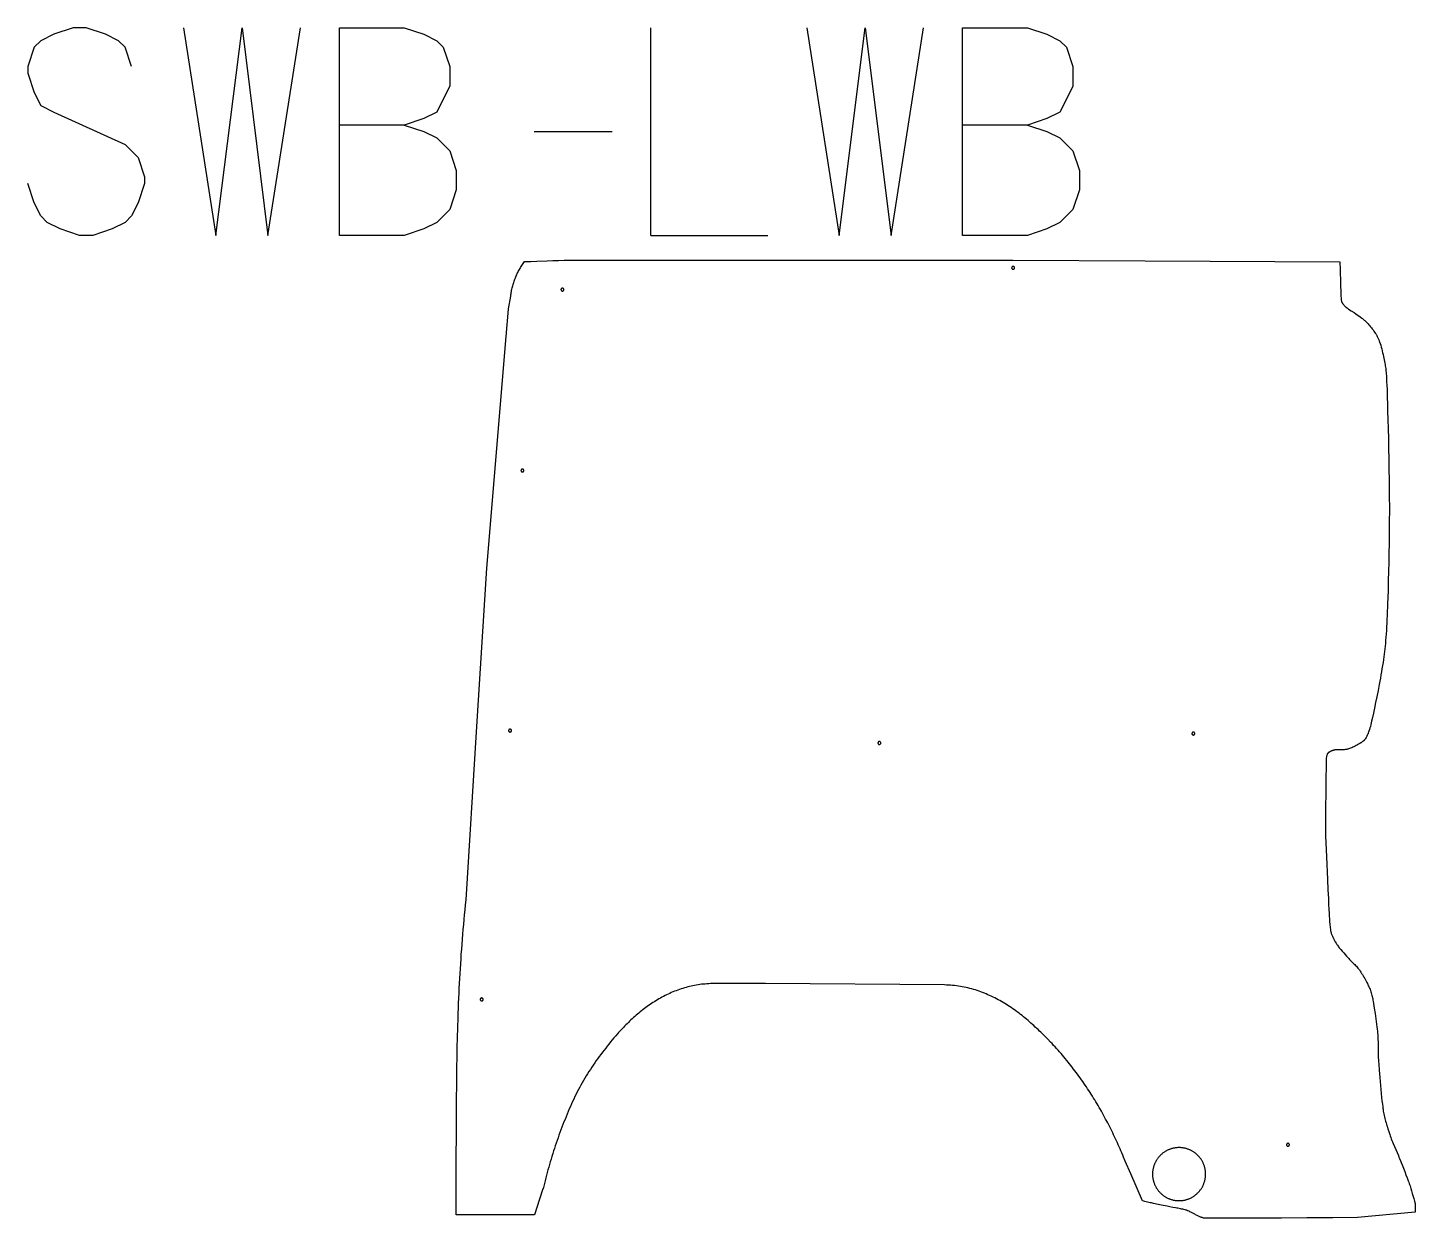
# Model space of a CAD drawing. Extents: x 149 to 7488, y 13 to 7902.
# Drawn here: x 4241 to 6149, y 1932 to 3571 of the extents above; entities that cross this region are included whole.
import ezdxf

# ---------------------------------------------------------------- set-up
doc = ezdxf.new("R2010")
doc.units = 0
doc.layers.add('Default Layer', color=1, linetype='CONTINUOUS')

msp = doc.modelspace()

# ---------------------------------------------------------------- linework, layer by layer
at = {"layer": 'Default Layer'}
for points in [[(4383.6, 3517.4), (4374.6, 3544.2), (4365.7, 3553.1), (4347.8, 3562), (4321.1, 3571), (4303.2, 3571), (4276.4, 3562), (4258.5, 3553.1), (4249.6, 3544.2), (4240.7, 3517.4), (4240.7, 3508.5), (4249.6, 3481.7), (4258.5, 3463.8), (4276.4, 3454.9), (4374.6, 3410.2), (4392.5, 3392.4), (4401.4, 3365.6), (4401.4, 3356.6), (4392.5, 3329.9), (4383.6, 3312), (4374.6, 3303.1), (4356.8, 3294.1), (4330, 3285.2), (4312.1, 3285.2), (4285.3, 3294.1), (4267.5, 3303.1), (4258.5, 3312), (4249.6, 3329.9), (4240.7, 3356.6)], [(4455, 3571), (4499.6, 3285.2), (4535.4, 3571), (4571.1, 3285.2), (4615.7, 3571)], [(4669.3, 3285.2), (4669.3, 3571), (4758.6, 3571), (4785.4, 3562), (4803.3, 3553.1), (4812.2, 3544.2), (4821.1, 3517.4), (4821.1, 3490.6), (4812.2, 3472.7), (4803.3, 3454.9), (4785.4, 3445.9), (4758.6, 3437), (4669.3, 3437)], [(5097.9, 3285.2), (5097.9, 3571)], [(5312.2, 3571), (5356.9, 3285.2), (5392.6, 3571), (5428.3, 3285.2), (5473, 3571)], [(5526.6, 3285.2), (5526.6, 3571), (5615.9, 3571), (5642.6, 3562), (5660.5, 3553.1), (5669.4, 3544.2), (5678.4, 3517.4), (5678.4, 3490.6), (5669.4, 3472.7), (5660.5, 3454.9), (5642.6, 3445.9), (5615.9, 3437), (5526.6, 3437)], [(4758.6, 3437), (4785.4, 3428.1), (4803.3, 3419.2), (4821.1, 3401.3), (4830, 3374.5), (4830, 3347.7), (4821.1, 3320.9), (4803.3, 3303.1), (4785.4, 3294.1), (4758.6, 3285.2), (4669.3, 3285.2)], [(5615.9, 3437), (5642.6, 3428.1), (5660.5, 3419.2), (5678.4, 3401.3), (5687.3, 3374.5), (5687.3, 3347.7), (5678.4, 3320.9), (5660.5, 3303.1), (5642.6, 3294.1), (5615.9, 3285.2), (5526.6, 3285.2)], [(4937.2, 3428.1), (5044.4, 3428.1)], [(5097.9, 3285.2), (5258.7, 3285.2)], [(4944.8, 1958.5), (4944.8, 1958.5)]]:
    msp.add_lwpolyline(points, dxfattribs=at)
for points in [[(6069.8, 1933.2), (6035.7, 1933), (6000.2, 1932.8), (5965.2, 1932.6), (5932.4, 1932.5), (5903.7, 1932.4), (5880.8, 1932.3), (5865.6, 1932.3), (5861.4, 1932.3), (5860.2, 1932.3), (5859.7, 1932.3), (5858.9, 1932.5), (5858, 1932.6), (5857.1, 1932.8), (5856.3, 1933.1), (5855.4, 1933.3), (5854.6, 1933.6), (5853.8, 1933.9), (5853, 1934.3), (5852.1, 1934.6), (5851.2, 1935.1), (5850.2, 1935.6), (5849.2, 1936.1), (5847.2, 1937.2), (5846.2, 1937.7), (5845.2, 1938.3), (5844.2, 1938.8), (5843.1, 1939.4), (5840.7, 1940.7), (5839.4, 1941.3), (5838.1, 1941.9), (5836.8, 1942.5), (5836.1, 1942.7), (5835.5, 1943), (5834.9, 1943.2), (5834.2, 1943.4), (5832.7, 1943.8), (5831.1, 1944.2), (5829.5, 1944.6), (5827.8, 1945), (5826.2, 1945.3), (5822.9, 1946), (5821.2, 1946.3), (5819.5, 1946.6), (5815.7, 1947.3), (5811.8, 1948), (5809.9, 1948.4), (5808, 1948.7), (5802.7, 1949.8), (5795.8, 1951.3), (5789, 1952.7), (5786.3, 1953.3), (5784.5, 1953.7), (5780.9, 1954.6), (5779.1, 1955), (5777.4, 1955.5), (5775.9, 1955.9), (5774.4, 1956.3), (5774.1, 1956.4), (5758, 1993.3), (5750.3, 2010.9), (5748, 2016.5), (5746.9, 2019.3), (5745.7, 2022.2), (5744.5, 2025), (5743.3, 2027.8), (5742, 2030.5), (5740.8, 2033.3), (5739.5, 2036.1), (5738.3, 2038.9), (5737, 2041.6), (5735.7, 2044.4), (5734.4, 2047.1), (5733.1, 2049.9), (5731.7, 2052.6), (5730.4, 2055.3), (5729, 2058), (5727.6, 2060.8), (5726.2, 2063.5), (5724.8, 2066.1), (5723.4, 2068.8), (5722, 2071.5), (5720.5, 2074.2), (5719, 2076.8), (5717.6, 2079.5), (5716.1, 2082.1), (5714.5, 2084.7), (5713, 2087.4), (5711.5, 2090), (5709.9, 2092.6), (5708.3, 2095.2), (5706.8, 2097.8), (5705.2, 2100.3), (5703.5, 2102.9), (5701.9, 2105.5), (5700.3, 2108), (5698.6, 2110.5), (5696.9, 2113.1), (5695.2, 2115.6), (5693.5, 2118.1), (5691.8, 2120.6), (5690, 2123), (5688.3, 2125.5), (5686.5, 2128), (5684.7, 2130.4), (5682.9, 2132.9), (5681.1, 2135.3), (5679.2, 2137.7), (5677.4, 2140.1), (5675.5, 2142.5), (5673.6, 2144.9), (5671.7, 2147.3), (5669.8, 2149.6), (5667.9, 2152), (5665.9, 2154.3), (5664, 2156.6), (5662, 2159), (5660, 2161.3), (5658, 2163.5), (5655.9, 2165.8), (5653.9, 2168.1), (5651.8, 2170.3), (5649.7, 2172.6), (5647.6, 2174.8), (5643.9, 2178.7), (5640.1, 2182.5), (5638.2, 2184.4), (5636.3, 2186.3), (5634.4, 2188.2), (5632.5, 2190), (5630.5, 2191.9), (5628.6, 2193.7), (5626.6, 2195.5), (5624.6, 2197.4), (5622.6, 2199.1), (5620.6, 2200.9), (5618.6, 2202.7), (5616.6, 2204.4), (5614.6, 2206.1), (5612.5, 2207.8), (5610.4, 2209.5), (5608.4, 2211.2), (5606.3, 2212.8), (5604.2, 2214.4), (5602, 2216), (5599.9, 2217.6), (5597.8, 2219.1), (5595.6, 2220.7), (5593.4, 2222.2), (5591.2, 2223.6), (5589, 2225.1), (5586.8, 2226.5), (5584.6, 2227.9), (5582.3, 2229.2), (5580.1, 2230.6), (5577.8, 2231.9), (5575.5, 2233.1), (5573.2, 2234.4), (5570.8, 2235.6), (5568.5, 2236.7), (5566.1, 2237.9), (5563.8, 2239), (5561.4, 2240), (5559, 2241.1), (5556.6, 2242.1), (5554.1, 2243), (5551.7, 2243.9), (5549.2, 2244.8), (5546.7, 2245.7), (5544.2, 2246.5), (5541.7, 2247.2), (5539.1, 2248), (5536.6, 2248.6), (5534, 2249.3), (5531.4, 2249.9), (5528.8, 2250.4), (5526.1, 2250.9), (5523.5, 2251.4), (5520.8, 2251.8), (5518.1, 2252.2), (5515.4, 2252.5), (5512.7, 2252.8), (5509.9, 2253), (5507.2, 2253.2), (5504.4, 2253.3), (5501.6, 2253.4), (5501.6, 2253.7), (5255.7, 2255.2), (5184.9, 2255.2), (5182.4, 2255.2), (5179.9, 2255.2), (5177.4, 2255.1), (5174.9, 2254.9), (5172.4, 2254.7), (5170, 2254.5), (5167.6, 2254.3), (5165.1, 2253.9), (5162.7, 2253.6), (5160.3, 2253.2), (5157.9, 2252.8), (5155.5, 2252.3), (5153.2, 2251.8), (5150.8, 2251.3), (5148.5, 2250.7), (5146.2, 2250), (5143.9, 2249.4), (5141.6, 2248.7), (5139.3, 2248), (5137, 2247.2), (5134.8, 2246.4), (5132.6, 2245.5), (5130.3, 2244.7), (5128.1, 2243.8), (5125.9, 2242.8), (5123.8, 2241.8), (5121.6, 2240.8), (5119.4, 2239.8), (5117.3, 2238.7), (5115.2, 2237.6), (5113.1, 2236.5), (5111, 2235.4), (5108.9, 2234.2), (5106.8, 2233), (5104.8, 2231.7), (5102.7, 2230.4), (5100.7, 2229.2), (5098.7, 2227.8), (5096.7, 2226.5), (5094.7, 2225.1), (5092.8, 2223.7), (5090.8, 2222.3), (5088.9, 2220.8), (5087, 2219.4), (5085.1, 2217.9), (5083.2, 2216.4), (5081.3, 2214.8), (5079.5, 2213.3), (5077.6, 2211.7), (5075.8, 2210.1), (5074, 2208.5), (5072.2, 2206.9), (5070.4, 2205.2), (5068.6, 2203.5), (5066.9, 2201.8), (5065.2, 2200.1), (5063.4, 2198.4), (5061.7, 2196.7), (5060, 2194.9), (5058.4, 2193.2), (5056.7, 2191.4), (5055.1, 2189.6), (5053.4, 2187.8), (5051.8, 2186), (5049.4, 2183.2), (5047.1, 2180.5), (5044.8, 2177.7), (5042.4, 2174.9), (5040.2, 2172.1), (5037.9, 2169.3), (5035.7, 2166.5), (5033.4, 2163.6), (5031.2, 2160.8), (5029.1, 2157.9), (5026.9, 2155), (5024.8, 2152.1), (5022.7, 2149.2), (5020.7, 2146.2), (5018.6, 2143.2), (5016.6, 2140.2), (5014.7, 2137.2), (5012.7, 2134.2), (5010.8, 2131.2), (5008.9, 2128.1), (5007.1, 2125), (5005.2, 2121.9), (5003.4, 2118.8), (5001.7, 2115.7), (4999.9, 2112.5), (4998.2, 2109.3), (4996.6, 2106.1), (4994.9, 2102.9), (4993.3, 2099.7), (4991.8, 2096.4), (4990.2, 2093.1), (4988.7, 2089.8), (4987.2, 2086.3), (4985.6, 2082.7), (4984.1, 2079.2), (4982.6, 2075.6), (4981.1, 2072), (4979.7, 2068.4), (4978.2, 2064.8), (4976.8, 2061.2), (4975.5, 2057.6), (4974.1, 2054), (4972.7, 2050.4), (4971.4, 2046.8), (4970.1, 2043.1), (4968.9, 2039.5), (4967.6, 2035.8), (4966.4, 2032.2), (4965.2, 2028.5), (4964, 2024.9), (4962.8, 2021.2), (4961.7, 2017.5), (4960.6, 2013.8), (4959.5, 2010.1), (4958.4, 2006.4), (4957.3, 2002.7), (4956.3, 1999), (4955.3, 1995.2), (4954.3, 1991.5), (4953.3, 1987.8), (4952.3, 1984), (4951.4, 1980.3), (4950.5, 1976.5), (4949.6, 1972.7), (4949.4, 1972.8), (4944.8, 1958.5), (4937.8, 1937.2), (4829.9, 1936.8), (4830, 1950.4), (4830.1, 1964), (4830.2, 1991.1), (4830.2, 2018.2), (4830.3, 2045.3), (4830.3, 2058.9), (4830.4, 2072.5), (4830.4, 2086), (4830.5, 2099.6), (4830.7, 2113.2), (4830.8, 2126.7), (4831, 2140.3), (4831.2, 2153.8), (4831.5, 2167.4), (4831.8, 2180.9), (4832.2, 2194.5), (4832.7, 2208), (4832.9, 2214.8), (4833.1, 2221.6), (4833.4, 2228.3), (4833.7, 2235.1), (4834, 2241.9), (4834.3, 2248.7), (4834.7, 2255.4), (4835, 2262.2), (4835.4, 2269), (4835.8, 2275.7), (4836.2, 2282.5), (4836.7, 2289.3), (4837.1, 2296), (4837.6, 2302.8), (4838.1, 2309.5), (4838.6, 2316.3), (4839.2, 2323.1), (4839.8, 2329.8), (4840.4, 2336.6), (4841, 2343.3), (4841.6, 2350.1), (4842.3, 2356.9), (4843, 2363.6), (4843.8, 2370.4), (4843.6, 2370.4), (4858.1, 2602), (4872.4, 2827.2), (4898.7, 3145.8), (4902.1, 3183.4), (4902.2, 3184), (4905, 3201.7), (4905.2, 3203.3), (4905.5, 3204.9), (4905.7, 3206.5), (4906, 3208.1), (4906.3, 3209.7), (4906.6, 3211.2), (4907, 3212.8), (4907.4, 3214.4), (4907.8, 3215.9), (4908.2, 3217.5), (4908.7, 3219), (4909.2, 3220.5), (4909.7, 3222.1), (4910.2, 3223.6), (4910.8, 3225.1), (4911.4, 3226.6), (4912, 3228.1), (4912.6, 3229.6), (4913.3, 3231), (4914, 3232.5), (4914.7, 3233.9), (4915.4, 3235.4), (4916.2, 3236.8), (4916.9, 3238.2), (4917.8, 3239.6), (4918.6, 3241), (4919.4, 3242.3), (4920.3, 3243.7), (4921.2, 3245), (4922.1, 3246.4), (4923.1, 3247.7), (4924, 3249), (4932.6, 3249.3), (4941.1, 3249.6), (4955.3, 3250.2), (4963.1, 3250.5), (4970.9, 3250.7), (4978.7, 3250.9), (4986.5, 3251.1), (4992.2, 3251.1), (4995.5, 3251.2), (5001.4, 3251.2), (5015, 3251.2), (5028.6, 3251.2), (5052.1, 3251.2), (5075.6, 3251.2), (5129.4, 3251.2), (5183.3, 3251.2), (5237.2, 3251.1), (5291.1, 3251.1), (5595.7, 3251.1), (5777.6, 3250.1), (6045.6, 3248.7), (6045.7, 3245.1), (6045.9, 3241.3), (6046.1, 3232.9), (6046.4, 3224.3), (6046.6, 3215.8), (6046.9, 3208), (6047, 3204.5), (6047.1, 3201.5), (6047.3, 3198.8), (6047.5, 3196.7), (6047.5, 3195.9), (6047.6, 3195.2), (6047.7, 3194.6), (6047.8, 3194.3), (6048, 3193.7), (6048.3, 3193.2), (6048.5, 3192.7), (6048.8, 3192.2), (6049.1, 3191.7), (6049.4, 3191.2), (6049.8, 3190.7), (6050.1, 3190.3), (6050.9, 3189.4), (6051.7, 3188.5), (6052.5, 3187.7), (6053.3, 3186.8), (6053.6, 3186.6), (6053.9, 3186.3), (6054.8, 3185.7), (6056, 3184.8), (6057.5, 3183.8), (6061.1, 3181.5), (6065.2, 3178.8), (6067.3, 3177.3), (6069.5, 3175.9), (6071.6, 3174.4), (6073.7, 3172.9), (6075.6, 3171.4), (6076.6, 3170.7), (6077.5, 3170), (6078.3, 3169.3), (6079.1, 3168.6), (6079.8, 3167.9), (6080.5, 3167.3), (6081.8, 3166), (6083.1, 3164.7), (6084.3, 3163.4), (6085.5, 3162.1), (6086.7, 3160.7), (6087.9, 3159.3), (6089, 3157.9), (6090.2, 3156.5), (6091.3, 3155), (6092.3, 3153.5), (6093.3, 3152), (6094.3, 3150.5), (6095.3, 3149), (6096.2, 3147.4), (6097, 3145.8), (6097.8, 3144.2), (6098.2, 3143.4), (6098.6, 3142.5), (6099, 3141.6), (6099.4, 3140.6), (6099.8, 3139.5), (6100.2, 3138.5), (6100.9, 3136.2), (6101.7, 3133.9), (6102.4, 3131.4), (6103.1, 3128.9), (6103.7, 3126.3), (6104.4, 3123.7), (6105, 3121.2), (6105.5, 3118.6), (6106.1, 3116.2), (6106.6, 3113.8), (6107, 3111.5), (6107.4, 3109.4), (6107.8, 3107.5), (6108.1, 3105.6), (6108.3, 3103.7), (6108.6, 3101.9), (6108.8, 3100), (6109, 3098.1), (6109.2, 3096.2), (6109.3, 3094.3), (6109.5, 3092.5), (6109.7, 3088.7), (6109.9, 3084.9), (6110.2, 3077.4), (6110.4, 3074.3), (6110.6, 3069.2), (6110.8, 3062.1), (6111, 3053.3), (6111.3, 3043), (6111.7, 3031.5), (6112, 3019), (6112.3, 3005.6), (6112.6, 2991.7), (6112.9, 2977.4), (6113.1, 2962.9), (6113.4, 2948.6), (6113.5, 2934.5), (6113.6, 2927.7), (6113.6, 2921), (6113.7, 2914.5), (6113.7, 2908.2), (6113.7, 2902.1), (6113.6, 2896.3), (6113.5, 2884.8), (6113.4, 2872.8), (6113.2, 2860.5), (6113, 2848), (6112.8, 2835.3), (6112.5, 2822.6), (6112.2, 2809.9), (6111.9, 2797.5), (6111.5, 2785.3), (6111.3, 2779.3), (6111.1, 2773.4), (6110.8, 2767.7), (6110.6, 2762.1), (6110.3, 2756.6), (6110, 2751.3), (6109.8, 2746.2), (6109.5, 2741.3), (6109.2, 2736.5), (6108.9, 2732), (6108.5, 2727.6), (6108.2, 2723.6), (6107.8, 2719.7), (6107.4, 2716.1), (6107, 2712.6), (6106.6, 2708.9), (6106, 2705.1), (6105.5, 2701.2), (6104.9, 2697.1), (6104.2, 2693), (6103.5, 2688.7), (6102.8, 2684.5), (6102.1, 2680.2), (6101.3, 2675.8), (6100.5, 2671.5), (6099.7, 2667.1), (6098.1, 2658.5), (6096.4, 2650.2), (6094.8, 2642.2), (6093.3, 2634.6), (6091.8, 2627.7), (6090.5, 2621.6), (6089.3, 2616.4), (6088.3, 2612.1), (6087.5, 2609), (6087.2, 2608), (6087, 2607.2), (6086.3, 2604.9), (6085.5, 2602.6), (6085.1, 2601.5), (6084.7, 2600.3), (6084.3, 2599.2), (6083.8, 2598.1), (6083.3, 2597), (6082.8, 2595.9), (6082.3, 2594.8), (6081.7, 2593.8), (6081, 2592.8), (6080.7, 2592.3), (6080.4, 2591.9), (6080, 2591.4), (6079.6, 2590.9), (6079.2, 2590.5), (6078.8, 2590), (6078.4, 2589.6), (6077.9, 2589.2), (6077.4, 2588.7), (6076.9, 2588.3), (6076.3, 2587.8), (6075.7, 2587.4), (6075, 2586.9), (6074.3, 2586.5), (6072.9, 2585.6), (6071.4, 2584.7), (6069.8, 2583.8), (6068.2, 2582.9), (6066.6, 2582.1), (6065, 2581.3), (6063.4, 2580.6), (6061.8, 2579.9), (6060.3, 2579.3), (6058.9, 2578.8), (6057.6, 2578.4), (6056.5, 2578), (6055.9, 2577.9), (6055.3, 2577.7), (6054.7, 2577.6), (6054.1, 2577.5), (6052.9, 2577.3), (6051.6, 2577.2), (6050.3, 2577.2), (6049, 2577.1), (6047.6, 2577.1), (6046.3, 2577.1), (6043.8, 2577.1), (6042.7, 2577.2), (6041.6, 2577.2), (6040.5, 2577.1), (6039.6, 2577.1), (6038.8, 2577), (6038.5, 2576.9), (6038.1, 2576.8), (6037.5, 2576.7), (6036.9, 2576.5), (6036.2, 2576.2), (6035.5, 2576), (6034.9, 2575.8), (6034.2, 2575.5), (6033.6, 2575.2), (6032.9, 2574.9), (6032.3, 2574.6), (6031.7, 2574.3), (6031.2, 2574), (6030.6, 2573.6), (6030.1, 2573.3), (6029.7, 2573), (6029.3, 2572.6), (6029, 2572.3), (6028.7, 2571.9), (6028.5, 2571.6), (6028.3, 2571.2), (6028.1, 2570.8), (6027.9, 2570.4), (6027.7, 2569.9), (6027.6, 2569.5), (6027.5, 2569.1), (6027.3, 2568.2), (6027.1, 2567.2), (6026.8, 2565.4), (6026.8, 2565.1), (6026.7, 2564.6), (6026.7, 2562.9), (6026.6, 2560.6), (6026.6, 2557.7), (6026.5, 2550.3), (6026.4, 2541.4), (6026.2, 2521.6), (6026.1, 2512.1), (6026, 2503.6), (6026, 2458.6), (6027.2, 2429.8), (6028.5, 2398.7), (6029.2, 2384.5), (6029.7, 2372.2), (6030.1, 2362.7), (6030.3, 2359.2), (6030.5, 2356.8), (6030.7, 2352.8), (6031, 2348.5), (6031.3, 2344.1), (6031.5, 2339.8), (6031.7, 2337.7), (6031.9, 2335.7), (6032.1, 2333.8), (6032.3, 2332), (6032.5, 2330.4), (6032.7, 2328.9), (6032.9, 2327.5), (6033.1, 2326.9), (6033.2, 2326.4), (6033.5, 2325.4), (6033.8, 2324.4), (6034.1, 2323.4), (6034.5, 2322.4), (6034.9, 2321.4), (6035.3, 2320.4), (6035.7, 2319.4), (6036.2, 2318.5), (6036.6, 2317.5), (6037.1, 2316.5), (6037.6, 2315.6), (6038.1, 2314.7), (6039.2, 2312.8), (6040.3, 2311), (6040.9, 2310.1), (6041.5, 2309.1), (6042.3, 2308), (6043.1, 2307), (6043.9, 2305.9), (6044.8, 2304.7), (6046.7, 2302.4), (6048.7, 2300), (6050.8, 2297.6), (6054.7, 2293), (6055.7, 2291.9), (6056.8, 2290.7), (6057.8, 2289.6), (6058.9, 2288.5), (6061.2, 2286.2), (6063.6, 2283.9), (6064.8, 2282.7), (6066, 2281.5), (6067.2, 2280.3), (6068.3, 2279.1), (6069.4, 2277.8), (6070.5, 2276.5), (6071.5, 2275.3), (6072.5, 2274), (6073.5, 2272.6), (6074.5, 2271), (6075.5, 2269.4), (6076.6, 2267.7), (6077.6, 2265.9), (6078.7, 2264.1), (6079.7, 2262.3), (6080.7, 2260.5), (6081.7, 2258.7), (6082.6, 2256.9), (6083.4, 2255.3), (6084.2, 2253.7), (6084.9, 2252.3), (6085.5, 2251), (6086, 2249.9), (6086.4, 2249), (6087.1, 2247.4), (6087.7, 2245.7), (6088.3, 2244.1), (6088.8, 2242.4), (6089.3, 2240.7), (6089.7, 2239), (6090.2, 2237.3), (6090.6, 2235.6), (6090.8, 2234.4), (6091.1, 2232.7), (6091.5, 2230.5), (6091.9, 2227.8), (6092.9, 2221.5), (6094, 2214.2), (6095.1, 2206.6), (6095.7, 2202.9), (6096.1, 2199.3), (6096.6, 2195.8), (6097, 2192.6), (6097.3, 2189.7), (6097.5, 2187.2), (6097.7, 2184.9), (6097.8, 2182.6), (6097.9, 2180.4), (6098, 2178.1), (6098.1, 2175.8), (6098.1, 2173.5), (6098.2, 2168.9), (6098.2, 2164.3), (6098.2, 2159.7), (6098.3, 2157.5), (6098.3, 2155.2), (6098.4, 2152.9), (6098.6, 2150.6), (6098.7, 2147.9), (6099, 2144.5), (6099.6, 2136), (6100.5, 2125.8), (6101.5, 2114.8), (6102, 2109.3), (6102.5, 2103.9), (6103, 2098.7), (6103.5, 2093.9), (6104, 2089.5), (6104.5, 2085.6), (6104.7, 2083.9), (6104.9, 2082.4), (6105.1, 2081.1), (6105.3, 2079.9), (6105.7, 2077.9), (6106.1, 2075.8), (6106.5, 2073.8), (6107, 2071.8), (6107.5, 2069.7), (6108, 2067.7), (6108.5, 2065.7), (6109.1, 2063.6), (6109.7, 2061.6), (6110.3, 2059.6), (6110.9, 2057.6), (6111.5, 2055.6), (6112.8, 2051.6), (6114.1, 2047.6), (6114.8, 2045.6), (6115.5, 2043.6), (6116.3, 2041.6), (6117.1, 2039.5), (6117.9, 2037.5), (6118.8, 2035.4), (6120.6, 2031.2), (6124.2, 2022.8), (6126, 2018.6), (6126.8, 2016.5), (6127.7, 2014.4), (6131.2, 2005.7), (6133, 2001.2), (6134.8, 1996.6), (6136.5, 1992.2), (6138.2, 1988), (6139.6, 1984), (6140.3, 1982.1), (6140.9, 1980.3), (6141.5, 1978.6), (6142.1, 1976.9), (6143.2, 1973.4), (6144.2, 1969.9), (6145.2, 1966.4), (6147.2, 1959.5), (6148.2, 1956), (6149.3, 1952.5), (6149.3, 1940.7), (6069.8, 1933.2)], [(5594.1, 3240.5), (5594.1, 3240.3), (5594.2, 3240.1), (5594.2, 3239.9), (5594.3, 3239.7), (5594.4, 3239.5), (5594.5, 3239.4), (5594.6, 3239.2), (5594.7, 3239.1), (5594.9, 3238.9), (5595, 3238.8), (5595.2, 3238.7), (5595.4, 3238.6), (5595.5, 3238.6), (5595.7, 3238.5), (5595.9, 3238.5), (5596.1, 3238.5), (5596.3, 3238.5), (5596.5, 3238.5), (5596.7, 3238.6), (5596.9, 3238.6), (5597.1, 3238.7), (5597.3, 3238.8), (5597.4, 3238.9), (5597.5, 3239.1), (5597.7, 3239.2), (5597.8, 3239.4), (5597.9, 3239.5), (5598, 3239.7), (5598, 3239.9), (5598.1, 3240.1), (5598.1, 3240.3), (5598.1, 3240.5), (5598.1, 3240.7), (5598.1, 3240.9), (5598, 3241.1), (5598, 3241.3), (5597.9, 3241.4), (5597.8, 3241.6), (5597.7, 3241.8), (5597.5, 3241.9), (5597.4, 3242), (5597.3, 3242.1), (5597.1, 3242.2), (5596.9, 3242.3), (5596.7, 3242.4), (5596.5, 3242.4), (5596.3, 3242.5), (5596.1, 3242.5), (5595.9, 3242.5), (5595.7, 3242.4), (5595.5, 3242.4), (5595.4, 3242.3), (5595.2, 3242.2), (5595, 3242.1), (5594.9, 3242), (5594.7, 3241.9), (5594.6, 3241.8), (5594.5, 3241.6), (5594.4, 3241.4), (5594.3, 3241.3), (5594.2, 3241.1), (5594.2, 3240.9), (5594.1, 3240.7), (5594.1, 3240.5)], [(4974.1, 3210.5), (4974.1, 3210.3), (4974.2, 3210.1), (4974.2, 3209.9), (4974.3, 3209.7), (4974.4, 3209.5), (4974.5, 3209.4), (4974.6, 3209.2), (4974.7, 3209.1), (4974.9, 3208.9), (4975, 3208.8), (4975.2, 3208.7), (4975.4, 3208.6), (4975.5, 3208.6), (4975.7, 3208.5), (4975.9, 3208.5), (4976.1, 3208.5), (4976.3, 3208.5), (4976.5, 3208.5), (4976.7, 3208.6), (4976.9, 3208.6), (4977.1, 3208.7), (4977.3, 3208.8), (4977.4, 3208.9), (4977.5, 3209.1), (4977.7, 3209.2), (4977.8, 3209.4), (4977.9, 3209.5), (4978, 3209.7), (4978, 3209.9), (4978.1, 3210.1), (4978.1, 3210.3), (4978.1, 3210.5), (4978.1, 3210.7), (4978.1, 3210.9), (4978, 3211.1), (4978, 3211.3), (4977.9, 3211.4), (4977.8, 3211.6), (4977.7, 3211.8), (4977.5, 3211.9), (4977.4, 3212), (4977.3, 3212.1), (4977.1, 3212.2), (4976.9, 3212.3), (4976.7, 3212.4), (4976.5, 3212.4), (4976.3, 3212.5), (4976.1, 3212.5), (4975.9, 3212.5), (4975.7, 3212.4), (4975.5, 3212.4), (4975.4, 3212.3), (4975.2, 3212.2), (4975, 3212.1), (4974.9, 3212), (4974.7, 3211.9), (4974.6, 3211.8), (4974.5, 3211.6), (4974.4, 3211.4), (4974.3, 3211.3), (4974.2, 3211.1), (4974.2, 3210.9), (4974.1, 3210.7), (4974.1, 3210.5)], [(4919.1, 2961.5), (4919.1, 2961.3), (4919.2, 2961.1), (4919.2, 2960.9), (4919.3, 2960.7), (4919.4, 2960.5), (4919.5, 2960.4), (4919.6, 2960.2), (4919.7, 2960.1), (4919.9, 2959.9), (4920, 2959.8), (4920.2, 2959.7), (4920.4, 2959.6), (4920.5, 2959.6), (4920.7, 2959.5), (4920.9, 2959.5), (4921.1, 2959.5), (4921.3, 2959.5), (4921.5, 2959.5), (4921.7, 2959.6), (4921.9, 2959.6), (4922.1, 2959.7), (4922.3, 2959.8), (4922.4, 2959.9), (4922.5, 2960.1), (4922.7, 2960.2), (4922.8, 2960.4), (4922.9, 2960.5), (4923, 2960.7), (4923, 2960.9), (4923.1, 2961.1), (4923.1, 2961.3), (4923.1, 2961.5), (4923.1, 2961.7), (4923.1, 2961.9), (4923, 2962.1), (4923, 2962.3), (4922.9, 2962.4), (4922.8, 2962.6), (4922.7, 2962.8), (4922.5, 2962.9), (4922.4, 2963), (4922.3, 2963.1), (4922.1, 2963.2), (4921.9, 2963.3), (4921.7, 2963.4), (4921.5, 2963.4), (4921.3, 2963.5), (4921.1, 2963.5), (4920.9, 2963.5), (4920.7, 2963.4), (4920.5, 2963.4), (4920.4, 2963.3), (4920.2, 2963.2), (4920, 2963.1), (4919.9, 2963), (4919.7, 2962.9), (4919.6, 2962.8), (4919.5, 2962.6), (4919.4, 2962.4), (4919.3, 2962.3), (4919.2, 2962.1), (4919.2, 2961.9), (4919.1, 2961.7), (4919.1, 2961.5)], [(4902.1, 2603.5), (4902.1, 2603.3), (4902.2, 2603.1), (4902.2, 2602.9), (4902.3, 2602.7), (4902.4, 2602.5), (4902.5, 2602.4), (4902.6, 2602.2), (4902.7, 2602.1), (4902.9, 2601.9), (4903, 2601.8), (4903.2, 2601.7), (4903.4, 2601.6), (4903.5, 2601.6), (4903.7, 2601.5), (4903.9, 2601.5), (4904.1, 2601.5), (4904.3, 2601.5), (4904.5, 2601.5), (4904.7, 2601.6), (4904.9, 2601.6), (4905.1, 2601.7), (4905.3, 2601.8), (4905.4, 2601.9), (4905.5, 2602.1), (4905.7, 2602.2), (4905.8, 2602.4), (4905.9, 2602.5), (4906, 2602.7), (4906, 2602.9), (4906.1, 2603.1), (4906.1, 2603.3), (4906.1, 2603.5), (4906.1, 2603.7), (4906.1, 2603.9), (4906, 2604.1), (4906, 2604.3), (4905.9, 2604.4), (4905.8, 2604.6), (4905.7, 2604.8), (4905.5, 2604.9), (4905.4, 2605), (4905.3, 2605.1), (4905.1, 2605.2), (4904.9, 2605.3), (4904.7, 2605.4), (4904.5, 2605.4), (4904.3, 2605.5), (4904.1, 2605.5), (4903.9, 2605.5), (4903.7, 2605.4), (4903.5, 2605.4), (4903.4, 2605.3), (4903.2, 2605.2), (4903, 2605.1), (4902.9, 2605), (4902.7, 2604.9), (4902.6, 2604.8), (4902.5, 2604.6), (4902.4, 2604.4), (4902.3, 2604.3), (4902.2, 2604.1), (4902.2, 2603.9), (4902.1, 2603.7), (4902.1, 2603.5)], [(5842, 2599.4), (5842.1, 2599.2), (5842.1, 2599), (5842.1, 2598.8), (5842.2, 2598.6), (5842.3, 2598.5), (5842.4, 2598.3), (5842.5, 2598.1), (5842.6, 2598), (5842.8, 2597.9), (5842.9, 2597.8), (5843.1, 2597.7), (5843.3, 2597.6), (5843.4, 2597.5), (5843.6, 2597.5), (5843.8, 2597.4), (5844, 2597.4), (5844.2, 2597.4), (5844.4, 2597.5), (5844.6, 2597.5), (5844.8, 2597.6), (5845, 2597.7), (5845.2, 2597.8), (5845.3, 2597.9), (5845.5, 2598), (5845.6, 2598.1), (5845.7, 2598.3), (5845.8, 2598.5), (5845.9, 2598.6), (5846, 2598.8), (5846, 2599), (5846, 2599.2), (5846, 2599.4), (5846, 2599.6), (5846, 2599.8), (5846, 2600), (5845.9, 2600.2), (5845.8, 2600.4), (5845.7, 2600.5), (5845.6, 2600.7), (5845.5, 2600.8), (5845.3, 2601), (5845.2, 2601.1), (5845, 2601.2), (5844.8, 2601.3), (5844.6, 2601.3), (5844.4, 2601.4), (5844.2, 2601.4), (5844, 2601.4), (5843.8, 2601.4), (5843.6, 2601.4), (5843.4, 2601.3), (5843.3, 2601.3), (5843.1, 2601.2), (5842.9, 2601.1), (5842.8, 2601), (5842.6, 2600.8), (5842.5, 2600.7), (5842.4, 2600.5), (5842.3, 2600.4), (5842.2, 2600.2), (5842.1, 2600), (5842.1, 2599.8), (5842.1, 2599.6), (5842, 2599.4)], [(5410.1, 2586.5), (5410.1, 2586.3), (5410.2, 2586.1), (5410.2, 2585.9), (5410.3, 2585.7), (5410.4, 2585.5), (5410.5, 2585.4), (5410.6, 2585.2), (5410.7, 2585.1), (5410.9, 2584.9), (5411, 2584.8), (5411.2, 2584.7), (5411.4, 2584.6), (5411.5, 2584.6), (5411.7, 2584.5), (5411.9, 2584.5), (5412.1, 2584.5), (5412.3, 2584.5), (5412.5, 2584.5), (5412.7, 2584.6), (5412.9, 2584.6), (5413.1, 2584.7), (5413.3, 2584.8), (5413.4, 2584.9), (5413.5, 2585.1), (5413.7, 2585.2), (5413.8, 2585.4), (5413.9, 2585.5), (5414, 2585.7), (5414, 2585.9), (5414.1, 2586.1), (5414.1, 2586.3), (5414.1, 2586.5), (5414.1, 2586.7), (5414.1, 2586.9), (5414, 2587.1), (5414, 2587.3), (5413.9, 2587.4), (5413.8, 2587.6), (5413.7, 2587.8), (5413.5, 2587.9), (5413.4, 2588), (5413.3, 2588.1), (5413.1, 2588.2), (5412.9, 2588.3), (5412.7, 2588.4), (5412.5, 2588.4), (5412.3, 2588.5), (5412.1, 2588.5), (5411.9, 2588.5), (5411.7, 2588.4), (5411.5, 2588.4), (5411.4, 2588.3), (5411.2, 2588.2), (5411, 2588.1), (5410.9, 2588), (5410.7, 2587.9), (5410.6, 2587.8), (5410.5, 2587.6), (5410.4, 2587.4), (5410.3, 2587.3), (5410.2, 2587.1), (5410.2, 2586.9), (5410.1, 2586.7), (5410.1, 2586.5)], [(4863.1, 2233.5), (4863.1, 2233.3), (4863.2, 2233.1), (4863.2, 2232.9), (4863.3, 2232.7), (4863.4, 2232.5), (4863.5, 2232.4), (4863.6, 2232.2), (4863.7, 2232.1), (4863.9, 2231.9), (4864, 2231.8), (4864.2, 2231.7), (4864.4, 2231.6), (4864.5, 2231.6), (4864.7, 2231.5), (4864.9, 2231.5), (4865.1, 2231.5), (4865.3, 2231.5), (4865.5, 2231.5), (4865.7, 2231.6), (4865.9, 2231.6), (4866.1, 2231.7), (4866.3, 2231.8), (4866.4, 2231.9), (4866.5, 2232.1), (4866.7, 2232.2), (4866.8, 2232.4), (4866.9, 2232.5), (4867, 2232.7), (4867, 2232.9), (4867.1, 2233.1), (4867.1, 2233.3), (4867.1, 2233.5), (4867.1, 2233.7), (4867.1, 2233.9), (4867, 2234.1), (4867, 2234.3), (4866.9, 2234.4), (4866.8, 2234.6), (4866.7, 2234.8), (4866.5, 2234.9), (4866.4, 2235), (4866.3, 2235.1), (4866.1, 2235.2), (4865.9, 2235.3), (4865.7, 2235.4), (4865.5, 2235.4), (4865.3, 2235.5), (4865.1, 2235.5), (4864.9, 2235.5), (4864.7, 2235.4), (4864.5, 2235.4), (4864.4, 2235.3), (4864.2, 2235.2), (4864, 2235.1), (4863.9, 2235), (4863.7, 2234.9), (4863.6, 2234.8), (4863.5, 2234.6), (4863.4, 2234.4), (4863.3, 2234.3), (4863.2, 2234.1), (4863.2, 2233.9), (4863.1, 2233.7), (4863.1, 2233.5)], [(5787.9, 1993), (5787.9, 1992.1), (5787.9, 1991.1), (5788, 1990.2), (5788, 1989.3), (5788.1, 1988.4), (5788.3, 1987.4), (5788.4, 1986.5), (5788.6, 1985.7), (5788.8, 1984.8), (5789, 1983.9), (5789.2, 1983), (5789.5, 1982.2), (5789.8, 1981.3), (5790.1, 1980.5), (5790.4, 1979.6), (5790.7, 1978.8), (5791.1, 1978), (5791.5, 1977.2), (5791.8, 1976.4), (5792.3, 1975.6), (5792.7, 1974.8), (5793.1, 1974.1), (5793.6, 1973.3), (5794.1, 1972.6), (5794.6, 1971.9), (5795.1, 1971.2), (5795.6, 1970.5), (5796.2, 1969.8), (5796.8, 1969.1), (5797.3, 1968.5), (5797.9, 1967.8), (5798.5, 1967.2), (5799.2, 1966.6), (5799.8, 1966), (5800.5, 1965.4), (5801.1, 1964.8), (5801.8, 1964.3), (5802.5, 1963.8), (5803.2, 1963.2), (5803.9, 1962.7), (5804.7, 1962.3), (5805.4, 1961.8), (5806.2, 1961.3), (5807, 1960.9), (5807.7, 1960.5), (5808.5, 1960.1), (5809.3, 1959.7), (5810.1, 1959.4), (5811, 1959), (5811.8, 1958.7), (5812.6, 1958.4), (5813.5, 1958.1), (5814.4, 1957.9), (5815.2, 1957.7), (5816.1, 1957.4), (5817, 1957.2), (5817.9, 1957.1), (5818.8, 1956.9), (5819.7, 1956.8), (5820.6, 1956.7), (5821.5, 1956.6), (5822.5, 1956.6), (5823.4, 1956.5), (5824.4, 1956.5), (5825.3, 1956.5), (5826.2, 1956.6), (5827.2, 1956.6), (5828.1, 1956.7), (5829, 1956.8), (5829.9, 1956.9), (5830.8, 1957.1), (5831.7, 1957.2), (5832.6, 1957.4), (5833.5, 1957.7), (5834.3, 1957.9), (5835.2, 1958.1), (5836.1, 1958.4), (5836.9, 1958.7), (5837.7, 1959), (5838.6, 1959.4), (5839.4, 1959.7), (5840.2, 1960.1), (5841, 1960.5), (5841.8, 1960.9), (5842.5, 1961.3), (5843.3, 1961.8), (5844, 1962.3), (5844.8, 1962.7), (5845.5, 1963.2), (5846.2, 1963.8), (5846.9, 1964.3), (5847.6, 1964.8), (5848.2, 1965.4), (5848.9, 1966), (5849.5, 1966.6), (5850.2, 1967.2), (5850.8, 1967.8), (5851.4, 1968.5), (5852, 1969.1), (5852.5, 1969.8), (5853.1, 1970.5), (5853.6, 1971.2), (5854.1, 1971.9), (5854.6, 1972.6), (5855.1, 1973.3), (5855.6, 1974.1), (5856, 1974.8), (5856.4, 1975.6), (5856.9, 1976.4), (5857.3, 1977.2), (5857.6, 1978), (5858, 1978.8), (5858.3, 1979.6), (5858.6, 1980.5), (5858.9, 1981.3), (5859.2, 1982.2), (5859.5, 1983), (5859.7, 1983.9), (5859.9, 1984.8), (5860.1, 1985.7), (5860.3, 1986.5), (5860.4, 1987.4), (5860.6, 1988.4), (5860.7, 1989.3), (5860.7, 1990.2), (5860.8, 1991.1), (5860.8, 1992.1), (5860.9, 1993), (5860.8, 1994), (5860.8, 1994.9), (5860.7, 1995.8), (5860.7, 1996.7), (5860.6, 1997.7), (5860.4, 1998.6), (5860.3, 1999.5), (5860.1, 2000.4), (5859.9, 2001.3), (5859.7, 2002.1), (5859.5, 2003), (5859.2, 2003.9), (5858.9, 2004.7), (5858.6, 2005.6), (5858.3, 2006.4), (5858, 2007.2), (5857.6, 2008), (5857.3, 2008.8), (5856.9, 2009.6), (5856.4, 2010.4), (5856, 2011.2), (5855.6, 2011.9), (5855.1, 2012.7), (5854.6, 2013.4), (5854.1, 2014.1), (5853.6, 2014.8), (5853.1, 2015.5), (5852.5, 2016.2), (5852, 2016.9), (5851.4, 2017.5), (5850.8, 2018.2), (5850.2, 2018.8), (5849.5, 2019.4), (5848.9, 2020), (5848.2, 2020.6), (5847.6, 2021.2), (5846.9, 2021.7), (5846.2, 2022.3), (5845.5, 2022.8), (5844.8, 2023.3), (5844, 2023.8), (5843.3, 2024.2), (5842.5, 2024.7), (5841.8, 2025.1), (5841, 2025.5), (5840.2, 2025.9), (5839.4, 2026.3), (5838.6, 2026.6), (5837.7, 2027), (5836.9, 2027.3), (5836.1, 2027.6), (5835.2, 2027.9), (5834.3, 2028.1), (5833.5, 2028.4), (5832.6, 2028.6), (5831.7, 2028.8), (5830.8, 2028.9), (5829.9, 2029.1), (5829, 2029.2), (5828.1, 2029.3), (5827.2, 2029.4), (5826.2, 2029.5), (5825.3, 2029.5), (5824.4, 2029.5), (5823.4, 2029.5), (5822.5, 2029.5), (5821.5, 2029.4), (5820.6, 2029.3), (5819.7, 2029.2), (5818.8, 2029.1), (5817.9, 2028.9), (5817, 2028.8), (5816.1, 2028.6), (5815.2, 2028.4), (5814.4, 2028.1), (5813.5, 2027.9), (5812.6, 2027.6), (5811.8, 2027.3), (5811, 2027), (5810.1, 2026.6), (5809.3, 2026.3), (5808.5, 2025.9), (5807.7, 2025.5), (5807, 2025.1), (5806.2, 2024.7), (5805.4, 2024.2), (5804.7, 2023.8), (5803.9, 2023.3), (5803.2, 2022.8), (5802.5, 2022.3), (5801.8, 2021.7), (5801.1, 2021.2), (5800.5, 2020.6), (5799.8, 2020), (5799.2, 2019.4), (5798.5, 2018.8), (5797.9, 2018.2), (5797.3, 2017.5), (5796.8, 2016.9), (5796.2, 2016.2), (5795.6, 2015.5), (5795.1, 2014.8), (5794.6, 2014.1), (5794.1, 2013.4), (5793.6, 2012.7), (5793.1, 2011.9), (5792.7, 2011.2), (5792.3, 2010.4), (5791.8, 2009.6), (5791.5, 2008.8), (5791.1, 2008), (5790.7, 2007.2), (5790.4, 2006.4), (5790.1, 2005.6), (5789.8, 2004.7), (5789.5, 2003.9), (5789.2, 2003), (5789, 2002.1), (5788.8, 2001.3), (5788.6, 2000.4), (5788.4, 1999.5), (5788.3, 1998.6), (5788.1, 1997.7), (5788, 1996.7), (5788, 1995.8), (5787.9, 1994.9), (5787.9, 1994), (5787.9, 1993)], [(5972.1, 2033.5), (5972.1, 2033.3), (5972.2, 2033.1), (5972.2, 2032.9), (5972.3, 2032.7), (5972.4, 2032.5), (5972.5, 2032.4), (5972.6, 2032.2), (5972.7, 2032.1), (5972.9, 2031.9), (5973, 2031.8), (5973.2, 2031.7), (5973.4, 2031.6), (5973.5, 2031.6), (5973.7, 2031.5), (5973.9, 2031.5), (5974.1, 2031.5), (5974.3, 2031.5), (5974.5, 2031.5), (5974.7, 2031.6), (5974.9, 2031.6), (5975.1, 2031.7), (5975.3, 2031.8), (5975.4, 2031.9), (5975.5, 2032.1), (5975.7, 2032.2), (5975.8, 2032.4), (5975.9, 2032.5), (5976, 2032.7), (5976, 2032.9), (5976.1, 2033.1), (5976.1, 2033.3), (5976.1, 2033.5), (5976.1, 2033.7), (5976.1, 2033.9), (5976, 2034.1), (5976, 2034.3), (5975.9, 2034.4), (5975.8, 2034.6), (5975.7, 2034.8), (5975.5, 2034.9), (5975.4, 2035), (5975.3, 2035.1), (5975.1, 2035.2), (5974.9, 2035.3), (5974.7, 2035.4), (5974.5, 2035.4), (5974.3, 2035.5), (5974.1, 2035.5), (5973.9, 2035.5), (5973.7, 2035.4), (5973.5, 2035.4), (5973.4, 2035.3), (5973.2, 2035.2), (5973, 2035.1), (5972.9, 2035), (5972.7, 2034.9), (5972.6, 2034.8), (5972.5, 2034.6), (5972.4, 2034.4), (5972.3, 2034.3), (5972.2, 2034.1), (5972.2, 2033.9), (5972.1, 2033.7), (5972.1, 2033.5)]]:
    msp.add_lwpolyline(points, close=True, dxfattribs=at)

doc.saveas('drawing.dxf')
